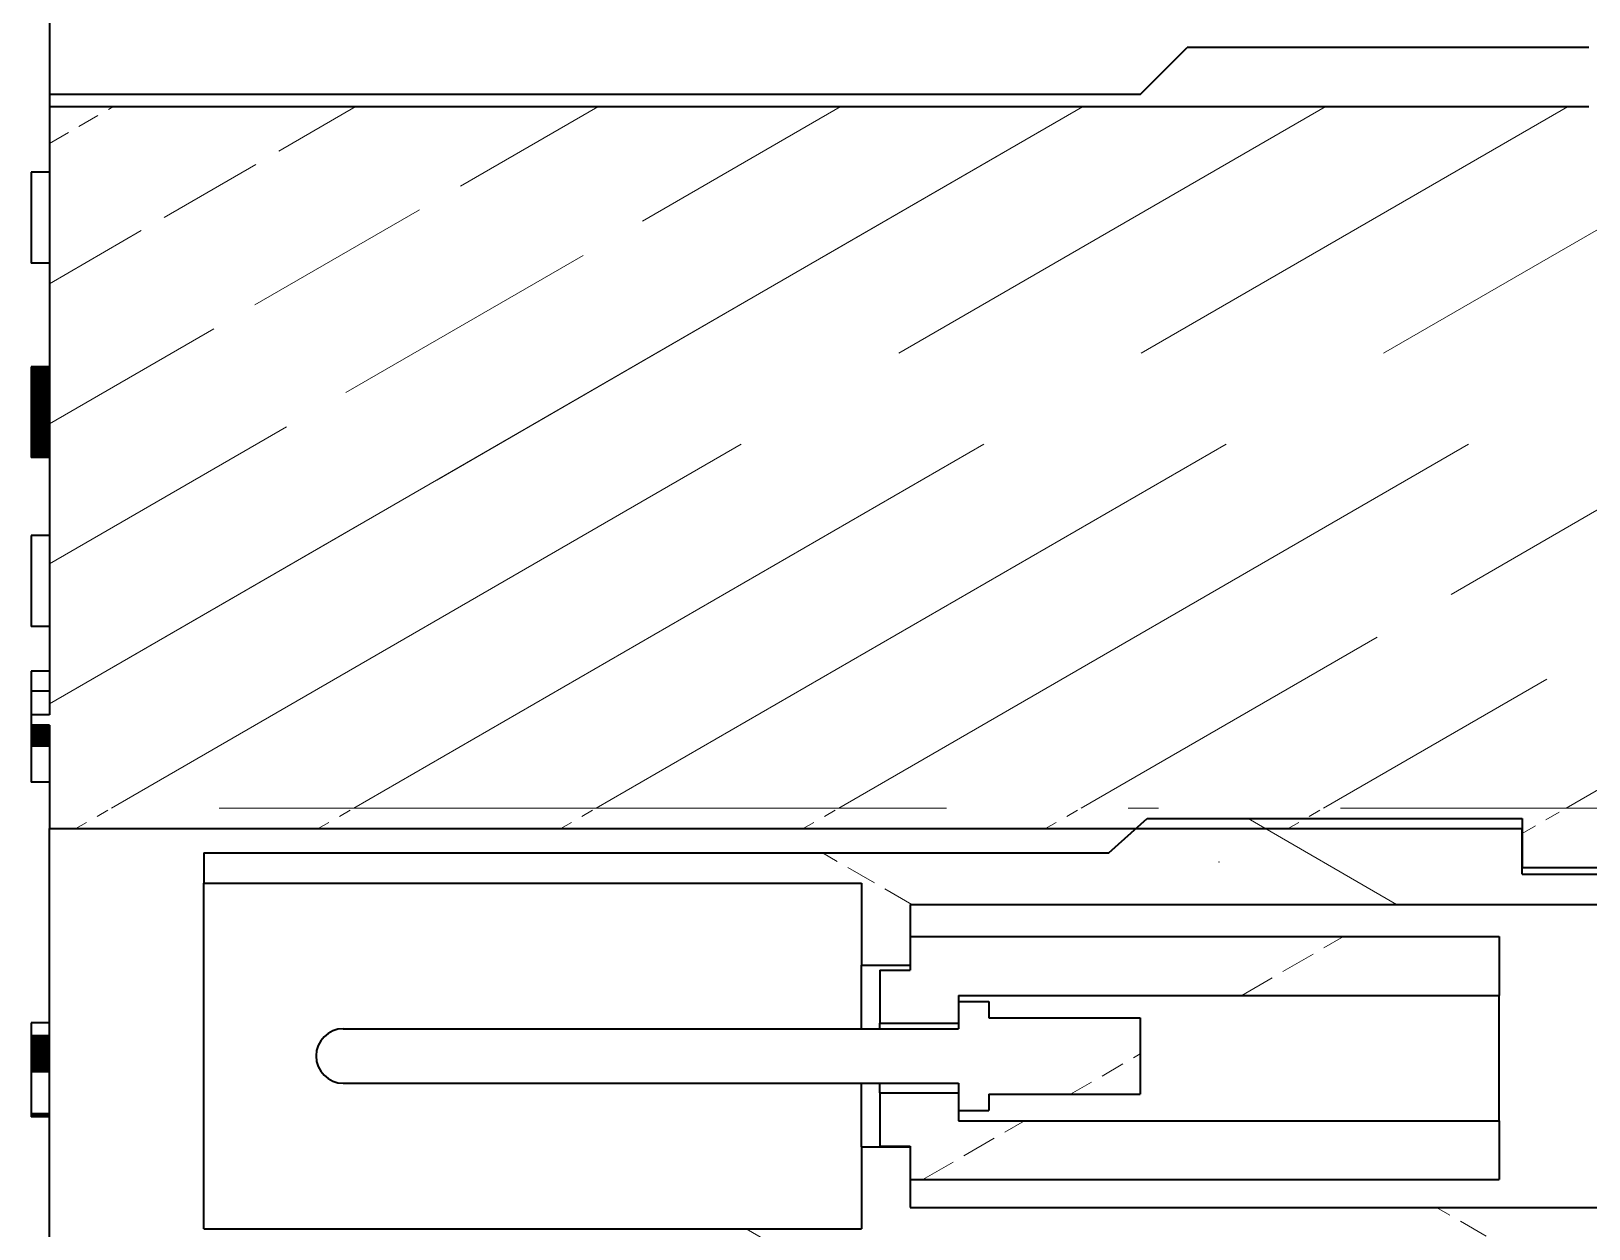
# Model space of a CAD drawing. Extents: x 23 to 417, y 3 to 294.
# Drawn here: x 310.43 to 323.28, y 137.45 to 147.33 of the extents above; entities that cross this region are included whole.
import ezdxf

# ---------------------------------------------------------------- set-up
doc = ezdxf.new("R2010")
doc.units = 0
doc.linetypes.add('DASHDOT', pattern=[18.5, 12, -3, 0.5, -3])
doc.linetypes.add('DASHED', pattern=[15, 12, -3])
doc.layers.get('0').update_dxf_attribs({"lineweight": 13})

# ---------------------------------------------------------------- blocks, each defined once
blk = doc.blocks.new('BLOCK4532')
at = {"color": 7, "lineweight": 35, "ltscale": 0.035553}
blk.add_line((-18.25, 24.029), (-18.25, 22.607), dxfattribs=at)
at = {"color": 7, "lineweight": 35, "ltscale": 0.027411}
blk.add_line((-0.25, 22.607), (0.525, 23.383), dxfattribs=at)
at = {"color": 7, "lineweight": 35, "ltscale": 0.165625}
blk.add_line((7.15, 23.383), (0.525, 23.383), dxfattribs=at)
at = {"color": 7, "lineweight": 35, "ltscale": 0.45}
blk.add_line((-0.25, 22.607), (-18.25, 22.607), dxfattribs=at)
at = {"color": 7, "lineweight": 35, "ltscale": 0.005177}
blk.add_line((-18.25, 22.607), (-18.25, 22.4), dxfattribs=at)
at = {"color": 7, "lineweight": 35, "ltscale": 0.250618}
blk.add_line((-18.25, 22.4), (-18.25, 12.375), dxfattribs=at)
at = {"color": 7, "lineweight": 35}
for p, q in [((7.15, 22.4), (-18.25, 22.4)), ((-18.25, 10.5), (6.05, 10.5))]:
    blk.add_line(p, q, dxfattribs=at)
at = {"color": 7, "lineweight": 35, "ltscale": 0.0075}
for p, q in [((-18.25, 21.323), (-18.55, 21.323)), ((-18.25, 19.823), (-18.55, 19.823)), ((-18.25, 18.117), (-18.55, 18.117)), ((-18.25, 18.117), (-18.55, 18.117)), ((-18.25, 18.115), (-18.55, 18.115)), ((-18.25, 18.113), (-18.55, 18.113)), ((-18.25, 18.11), (-18.55, 18.11)), ((-18.25, 18.106), (-18.55, 18.106)), ((-18.25, 18.101), (-18.55, 18.101)), ((-18.25, 18.095), (-18.55, 18.095)), ((-18.25, 18.088), (-18.55, 18.088)), ((-18.25, 18.08), (-18.55, 18.08)), ((-18.25, 18.072), (-18.55, 18.072)), ((-18.25, 18.062), (-18.55, 18.062)), ((-18.25, 18.051), (-18.55, 18.051)), ((-18.25, 18.04), (-18.55, 18.04)), ((-18.25, 18.027), (-18.55, 18.027)), ((-18.25, 18.014), (-18.55, 18.014)), ((-18.25, 17.999), (-18.55, 17.999)), ((-18.25, 17.984), (-18.55, 17.984)), ((-18.25, 17.967), (-18.55, 17.967)), ((-18.25, 17.95), (-18.55, 17.95)), ((-18.25, 17.931), (-18.55, 17.931)), ((-18.25, 17.912), (-18.55, 17.912)), ((-18.25, 17.893), (-18.55, 17.893)), ((-18.25, 17.874), (-18.55, 17.874)), ((-18.25, 17.854), (-18.55, 17.854)), ((-18.25, 17.835), (-18.55, 17.835)), ((-18.25, 17.815), (-18.55, 17.815)), ((-18.25, 17.795), (-18.55, 17.795)), ((-18.25, 17.774), (-18.55, 17.774)), ((-18.25, 17.754), (-18.55, 17.754)), ((-18.25, 17.733), (-18.55, 17.733)), ((-18.25, 17.714), (-18.55, 17.714)), ((-18.25, 17.695), (-18.55, 17.695)), ((-18.25, 17.677), (-18.55, 17.677)), ((-18.25, 17.658), (-18.55, 17.658)), ((-18.25, 17.64), (-18.55, 17.64)), ((-18.25, 17.622), (-18.55, 17.622)), ((-18.25, 17.604), (-18.55, 17.604)), ((-18.25, 17.587), (-18.55, 17.587)), ((-18.25, 17.569), (-18.55, 17.569)), ((-18.25, 17.552), (-18.55, 17.552)), ((-18.25, 17.536), (-18.55, 17.536)), ((-18.25, 17.52), (-18.55, 17.52)), ((-18.25, 17.504), (-18.55, 17.504)), ((-18.25, 17.49), (-18.55, 17.49)), ((-18.25, 17.476), (-18.55, 17.476)), ((-18.25, 17.462), (-18.55, 17.462)), ((-18.25, 17.449), (-18.55, 17.449)), ((-18.25, 17.437), (-18.55, 17.437)), ((-18.25, 17.426), (-18.55, 17.426)), ((-18.25, 17.415), (-18.55, 17.415)), ((-18.25, 17.407), (-18.55, 17.407)), ((-18.25, 17.397), (-18.55, 17.397)), ((-18.25, 17.386), (-18.55, 17.386)), ((-18.25, 17.374), (-18.55, 17.374)), ((-18.25, 17.361), (-18.55, 17.361)), ((-18.25, 17.347), (-18.55, 17.347)), ((-18.25, 17.332), (-18.55, 17.332)), ((-18.25, 17.315), (-18.55, 17.315)), ((-18.25, 17.298), (-18.55, 17.298)), ((-18.25, 17.279), (-18.55, 17.279)), ((-18.25, 17.259), (-18.55, 17.259)), ((-18.25, 17.239), (-18.55, 17.239)), ((-18.25, 17.218), (-18.55, 17.218)), ((-18.25, 17.197), (-18.55, 17.197)), ((-18.25, 17.174), (-18.55, 17.174)), ((-18.25, 17.151), (-18.55, 17.151)), ((-18.25, 17.127), (-18.55, 17.127)), ((-18.25, 17.103), (-18.55, 17.103)), ((-18.25, 17.078), (-18.55, 17.078)), ((-18.25, 17.052), (-18.55, 17.052)), ((-18.25, 17.031), (-18.55, 17.031)), ((-18.25, 17.01), (-18.55, 17.01)), ((-18.25, 16.99), (-18.55, 16.99)), ((-18.25, 16.97), (-18.55, 16.97)), ((-18.25, 16.95), (-18.55, 16.95)), ((-18.25, 16.931), (-18.55, 16.931)), ((-18.25, 16.912), (-18.55, 16.912)), ((-18.25, 16.893), (-18.55, 16.893)), ((-18.25, 16.874), (-18.55, 16.874)), ((-18.25, 16.856), (-18.55, 16.856)), ((-18.25, 16.838), (-18.55, 16.838)), ((-18.25, 16.821), (-18.55, 16.821)), ((-18.25, 16.805), (-18.55, 16.805)), ((-18.25, 16.79), (-18.55, 16.79)), ((-18.25, 16.776), (-18.55, 16.776)), ((-18.25, 16.762), (-18.55, 16.762)), ((-18.25, 16.749), (-18.55, 16.749)), ((-18.25, 16.738), (-18.55, 16.738)), ((-18.25, 16.727), (-18.55, 16.727)), ((-18.25, 16.716), (-18.55, 16.716)), ((-18.25, 16.707), (-18.55, 16.707)), ((-18.25, 16.698), (-18.55, 16.698)), ((-18.25, 16.689), (-18.55, 16.689)), ((-18.25, 16.681), (-18.55, 16.681)), ((-18.25, 16.673), (-18.55, 16.673)), ((-18.25, 16.666), (-18.55, 16.666)), ((-18.25, 16.659), (-18.55, 16.659)), ((-18.25, 16.653), (-18.55, 16.653)), ((-18.25, 16.647), (-18.55, 16.647)), ((-18.25, 16.642), (-18.55, 16.642)), ((-18.25, 16.637), (-18.55, 16.637)), ((-18.25, 16.633), (-18.55, 16.633)), ((-18.25, 16.629), (-18.55, 16.629)), ((-18.25, 16.626), (-18.55, 16.626)), ((-18.25, 16.623), (-18.55, 16.623)), ((-18.25, 16.621), (-18.55, 16.621)), ((-18.25, 16.619), (-18.55, 16.619)), ((-18.25, 16.618), (-18.55, 16.618)), ((-18.25, 16.617), (-18.55, 16.617)), ((-18.25, 16.617), (-18.55, 16.617)), ((-18.25, 15.331), (-18.55, 15.331)), ((-18.25, 13.831), (-18.55, 13.831)), ((-18.25, 13.096), (-18.55, 13.096)), ((-18.25, 12.766), (-18.55, 12.766)), ((-18.25, 12.377), (-18.55, 12.377)), ((-18.25, 12.377), (-18.55, 12.377)), ((-18.25, 12.375), (-18.55, 12.375)), ((-18.55, 12.207), (-18.25, 12.207)), ((-18.25, 12.203), (-18.55, 12.203)), ((-18.25, 12.198), (-18.55, 12.198)), ((-18.25, 12.191), (-18.55, 12.191)), ((-18.25, 12.184), (-18.55, 12.184)), ((-18.25, 12.176), (-18.55, 12.176)), ((-18.25, 12.167), (-18.55, 12.167)), ((-18.25, 12.158), (-18.55, 12.158)), ((-18.25, 12.148), (-18.55, 12.148)), ((-18.25, 12.137), (-18.55, 12.137)), ((-18.25, 12.126), (-18.55, 12.126)), ((-18.25, 12.114), (-18.55, 12.114)), ((-18.25, 12.102), (-18.55, 12.102)), ((-18.25, 12.089), (-18.55, 12.089)), ((-18.25, 12.075), (-18.55, 12.075)), ((-18.25, 12.061), (-18.55, 12.061)), ((-18.25, 12.046), (-18.55, 12.046)), ((-18.25, 12.03), (-18.55, 12.03)), ((-18.25, 12.012), (-18.55, 12.012)), ((-18.25, 11.994), (-18.55, 11.994)), ((-18.25, 11.975), (-18.55, 11.975)), ((-18.25, 11.954), (-18.55, 11.954)), ((-18.25, 11.932), (-18.55, 11.932)), ((-18.25, 11.909), (-18.55, 11.909)), ((-18.25, 11.886), (-18.55, 11.886)), ((-18.25, 11.86), (-18.55, 11.86)), ((-18.25, 11.266), (-18.55, 11.266)), ((-18.25, 7.296), (-18.55, 7.296)), ((-18.25, 7.084), (-18.55, 7.084)), ((-18.25, 7.075), (-18.55, 7.075)), ((-18.25, 7.052), (-18.55, 7.052)), ((-18.25, 7.028), (-18.55, 7.028)), ((-18.25, 7.003), (-18.55, 7.003)), ((-18.25, 6.976), (-18.55, 6.976)), ((-18.25, 6.949), (-18.55, 6.949)), ((-18.25, 6.921), (-18.55, 6.921)), ((-18.25, 6.907), (-18.55, 6.907)), ((-18.25, 6.907), (-18.55, 6.907)), ((-18.25, 6.906), (-18.55, 6.906)), ((-18.25, 6.904), (-18.55, 6.904)), ((-18.25, 6.902), (-18.55, 6.902)), ((-18.25, 6.899), (-18.55, 6.899)), ((-18.25, 6.895), (-18.55, 6.895)), ((-18.25, 6.89), (-18.55, 6.89)), ((-18.25, 6.885), (-18.55, 6.885)), ((-18.25, 6.879), (-18.55, 6.879)), ((-18.25, 6.872), (-18.55, 6.872)), ((-18.25, 6.865), (-18.55, 6.865)), ((-18.25, 6.857), (-18.55, 6.857)), ((-18.25, 6.849), (-18.55, 6.849)), ((-18.25, 6.84), (-18.55, 6.84)), ((-18.25, 6.831), (-18.55, 6.831)), ((-18.25, 6.822), (-18.55, 6.822)), ((-18.25, 6.812), (-18.55, 6.812)), ((-18.25, 6.802), (-18.55, 6.802)), ((-18.25, 6.791), (-18.55, 6.791)), ((-18.25, 6.779), (-18.55, 6.779)), ((-18.25, 6.768), (-18.55, 6.768)), ((-18.25, 6.756), (-18.55, 6.756)), ((-18.25, 6.743), (-18.55, 6.743)), ((-18.25, 6.73), (-18.55, 6.73)), ((-18.25, 6.717), (-18.55, 6.717)), ((-18.25, 6.703), (-18.55, 6.703)), ((-18.25, 6.689), (-18.55, 6.689)), ((-18.25, 6.674), (-18.55, 6.674)), ((-18.25, 6.659), (-18.55, 6.659)), ((-18.25, 6.643), (-18.55, 6.643)), ((-18.25, 6.632), (-18.55, 6.632)), ((-18.25, 6.62), (-18.55, 6.62)), ((-18.25, 6.606), (-18.55, 6.606)), ((-18.25, 6.59), (-18.55, 6.59)), ((-18.25, 6.573), (-18.55, 6.573)), ((-18.25, 6.554), (-18.55, 6.554)), ((-18.25, 6.534), (-18.55, 6.534)), ((-18.25, 6.512), (-18.55, 6.512)), ((-18.25, 6.489), (-18.55, 6.489)), ((-18.25, 5.796), (-18.55, 5.796)), ((-18.25, 5.796), (-18.55, 5.796)), ((-18.25, 5.789), (-18.55, 5.789)), ((-18.25, 5.783), (-18.55, 5.783)), ((-18.25, 5.777), (-18.55, 5.777)), ((-18.25, 5.771), (-18.55, 5.771)), ((-18.25, 5.767), (-18.55, 5.767)), ((-18.25, 5.762), (-18.55, 5.762)), ((-18.25, 5.758), (-18.55, 5.758)), ((-18.25, 5.755), (-18.55, 5.755)), ((-18.25, 5.752), (-18.55, 5.752)), ((-18.25, 5.75), (-18.55, 5.75)), ((-18.25, 5.748), (-18.55, 5.748)), ((-18.25, 5.747), (-18.55, 5.747)), ((-18.25, 5.746), (-18.55, 5.746)), ((-18.25, 5.746), (-18.55, 5.746))]:
    blk.add_line(p, q, dxfattribs=at)
at = {"color": 7, "lineweight": 35, "ltscale": 0.0375}
for p, q in [((-18.55, 21.323), (-18.55, 19.823)), ((-18.55, 15.331), (-18.55, 13.831))]:
    blk.add_line(p, q, dxfattribs=at)
at = {"color": 7, "lineweight": 35, "ltscale": 3.395e-05}
blk.add_line((-18.55, 18.117), (-18.55, 18.115), dxfattribs=at)
at = {"color": 7, "lineweight": 35, "ltscale": 5.7225e-05}
blk.add_line((-18.55, 18.115), (-18.55, 18.113), dxfattribs=at)
at = {"color": 7, "lineweight": 35, "ltscale": 7.9325e-05}
blk.add_line((-18.55, 18.113), (-18.55, 18.11), dxfattribs=at)
at = {"color": 7, "lineweight": 35, "ltscale": 0.000102625}
blk.add_line((-18.55, 18.11), (-18.55, 18.106), dxfattribs=at)
at = {"color": 7, "lineweight": 35, "ltscale": 0.000125125}
blk.add_line((-18.55, 18.106), (-18.55, 18.101), dxfattribs=at)
at = {"color": 7, "lineweight": 35, "ltscale": 0.000148}
blk.add_line((-18.55, 18.101), (-18.55, 18.095), dxfattribs=at)
at = {"color": 7, "lineweight": 35, "ltscale": 0.0001709}
blk.add_line((-18.55, 18.095), (-18.55, 18.088), dxfattribs=at)
at = {"color": 7, "lineweight": 35, "ltscale": 0.0001934}
blk.add_line((-18.55, 18.088), (-18.55, 18.08), dxfattribs=at)
at = {"color": 7, "lineweight": 35, "ltscale": 0.0002163}
blk.add_line((-18.55, 18.08), (-18.55, 18.072), dxfattribs=at)
at = {"color": 7, "lineweight": 35, "ltscale": 0.00023995}
blk.add_line((-18.55, 18.072), (-18.55, 18.062), dxfattribs=at)
at = {"color": 7, "lineweight": 35, "ltscale": 0.00026435}
blk.add_line((-18.55, 18.062), (-18.55, 18.051), dxfattribs=at)
at = {"color": 7, "lineweight": 35, "ltscale": 0.00028915}
blk.add_line((-18.55, 18.051), (-18.55, 18.04), dxfattribs=at)
at = {"color": 7, "lineweight": 35, "ltscale": 0.000313575}
blk.add_line((-18.55, 18.04), (-18.55, 18.027), dxfattribs=at)
at = {"color": 7, "lineweight": 35, "ltscale": 0.000338375}
blk.add_line((-18.55, 18.027), (-18.55, 18.014), dxfattribs=at)
at = {"color": 7, "lineweight": 35, "ltscale": 0.000362775}
blk.add_line((-18.55, 18.014), (-18.55, 17.999), dxfattribs=at)
at = {"color": 7, "lineweight": 35, "ltscale": 0.000387175}
blk.add_line((-18.55, 17.999), (-18.55, 17.984), dxfattribs=at)
at = {"color": 7, "lineweight": 35, "ltscale": 0.000411625}
blk.add_line((-18.55, 17.984), (-18.55, 17.967), dxfattribs=at)
at = {"color": 7, "lineweight": 35, "ltscale": 0.0004364}
blk.add_line((-18.55, 17.967), (-18.55, 17.95), dxfattribs=at)
at = {"color": 7, "lineweight": 35, "ltscale": 0.0004612}
for p, q in [((-18.55, 17.95), (-18.55, 17.931)), ((-18.55, 17.677), (-18.55, 17.658))]:
    blk.add_line(p, q, dxfattribs=at)
at = {"color": 7, "lineweight": 35, "ltscale": 0.0004753}
blk.add_line((-18.55, 17.931), (-18.55, 17.912), dxfattribs=at)
at = {"color": 7, "lineweight": 35, "ltscale": 0.0004799}
blk.add_line((-18.55, 17.912), (-18.55, 17.893), dxfattribs=at)
at = {"color": 7, "lineweight": 35, "ltscale": 0.000484075}
blk.add_line((-18.55, 17.893), (-18.55, 17.874), dxfattribs=at)
at = {"color": 7, "lineweight": 35, "ltscale": 0.000488275}
blk.add_line((-18.55, 17.874), (-18.55, 17.854), dxfattribs=at)
at = {"color": 7, "lineweight": 35, "ltscale": 0.000492875}
blk.add_line((-18.55, 17.854), (-18.55, 17.835), dxfattribs=at)
at = {"color": 7, "lineweight": 35, "ltscale": 0.00049705}
blk.add_line((-18.55, 17.835), (-18.55, 17.815), dxfattribs=at)
at = {"color": 7, "lineweight": 35, "ltscale": 0.000501625}
blk.add_line((-18.55, 17.815), (-18.55, 17.795), dxfattribs=at)
at = {"color": 7, "lineweight": 35, "ltscale": 0.000505825}
blk.add_line((-18.55, 17.795), (-18.55, 17.774), dxfattribs=at)
at = {"color": 7, "lineweight": 35, "ltscale": 0.000510025}
blk.add_line((-18.55, 17.774), (-18.55, 17.754), dxfattribs=at)
at = {"color": 7, "lineweight": 35, "ltscale": 0.0005146}
blk.add_line((-18.55, 17.754), (-18.55, 17.733), dxfattribs=at)
at = {"color": 7, "lineweight": 35, "ltscale": 0.000478}
blk.add_line((-18.55, 17.733), (-18.55, 17.714), dxfattribs=at)
at = {"color": 7, "lineweight": 35, "ltscale": 0.000472625}
blk.add_line((-18.55, 17.714), (-18.55, 17.695), dxfattribs=at)
at = {"color": 7, "lineweight": 35, "ltscale": 0.000466925}
for p, q in [((-18.55, 17.695), (-18.55, 17.677)), ((-18.55, 6.573), (-18.55, 6.554))]:
    blk.add_line(p, q, dxfattribs=at)
at = {"color": 7, "lineweight": 35, "ltscale": 0.000455475}
blk.add_line((-18.55, 17.658), (-18.55, 17.64), dxfattribs=at)
at = {"color": 7, "lineweight": 35, "ltscale": 0.00044975}
blk.add_line((-18.55, 17.64), (-18.55, 17.622), dxfattribs=at)
at = {"color": 7, "lineweight": 35, "ltscale": 0.000444425}
blk.add_line((-18.55, 17.622), (-18.55, 17.604), dxfattribs=at)
at = {"color": 7, "lineweight": 35, "ltscale": 0.000438675}
blk.add_line((-18.55, 17.604), (-18.55, 17.587), dxfattribs=at)
at = {"color": 7, "lineweight": 35, "ltscale": 0.000432975}
blk.add_line((-18.55, 17.587), (-18.55, 17.569), dxfattribs=at)
at = {"color": 7, "lineweight": 35, "ltscale": 0.000427625}
blk.add_line((-18.55, 17.569), (-18.55, 17.552), dxfattribs=at)
at = {"color": 7, "lineweight": 35, "ltscale": 0.000416575}
blk.add_line((-18.55, 17.552), (-18.55, 17.536), dxfattribs=at)
at = {"color": 7, "lineweight": 35, "ltscale": 0.000399775}
blk.add_line((-18.55, 17.536), (-18.55, 17.52), dxfattribs=at)
at = {"color": 7, "lineweight": 35, "ltscale": 0.00038375}
blk.add_line((-18.55, 17.52), (-18.55, 17.504), dxfattribs=at)
at = {"color": 7, "lineweight": 35, "ltscale": 0.00036735}
for p, q in [((-18.55, 17.504), (-18.55, 17.49)), ((-18.55, 6.689), (-18.55, 6.674))]:
    blk.add_line(p, q, dxfattribs=at)
at = {"color": 7, "lineweight": 35, "ltscale": 0.00035095}
blk.add_line((-18.55, 17.49), (-18.55, 17.476), dxfattribs=at)
at = {"color": 7, "lineweight": 35, "ltscale": 0.00033455}
for p, q in [((-18.55, 17.476), (-18.55, 17.462)), ((-18.55, 6.73), (-18.55, 6.717))]:
    blk.add_line(p, q, dxfattribs=at)
at = {"color": 7, "lineweight": 35, "ltscale": 0.00031815}
for p, q in [((-18.55, 17.462), (-18.55, 17.449)), ((-18.55, 16.762), (-18.55, 16.749))]:
    blk.add_line(p, q, dxfattribs=at)
at = {"color": 7, "lineweight": 35, "ltscale": 0.000302125}
blk.add_line((-18.55, 17.449), (-18.55, 17.437), dxfattribs=at)
at = {"color": 7, "lineweight": 35, "ltscale": 0.00028535}
blk.add_line((-18.55, 17.437), (-18.55, 17.426), dxfattribs=at)
at = {"color": 7, "lineweight": 35, "ltscale": 0.000268925}
blk.add_line((-18.55, 17.426), (-18.55, 17.415), dxfattribs=at)
at = {"color": 7, "lineweight": 35, "ltscale": 0.000213625}
blk.add_line((-18.55, 17.415), (-18.55, 17.407), dxfattribs=at)
at = {"color": 7, "lineweight": 35, "ltscale": 0.00024185}
blk.add_line((-18.55, 17.407), (-18.55, 17.397), dxfattribs=at)
at = {"color": 7, "lineweight": 35, "ltscale": 0.0002697}
blk.add_line((-18.55, 17.397), (-18.55, 17.386), dxfattribs=at)
at = {"color": 7, "lineweight": 35, "ltscale": 0.000298325}
blk.add_line((-18.55, 17.386), (-18.55, 17.374), dxfattribs=at)
at = {"color": 7, "lineweight": 35, "ltscale": 0.00032615}
blk.add_line((-18.55, 17.374), (-18.55, 17.361), dxfattribs=at)
at = {"color": 7, "lineweight": 35, "ltscale": 0.000354}
blk.add_line((-18.55, 17.361), (-18.55, 17.347), dxfattribs=at)
at = {"color": 7, "lineweight": 35, "ltscale": 0.000382625}
blk.add_line((-18.55, 17.347), (-18.55, 17.332), dxfattribs=at)
at = {"color": 7, "lineweight": 35, "ltscale": 0.00041045}
blk.add_line((-18.55, 17.332), (-18.55, 17.315), dxfattribs=at)
at = {"color": 7, "lineweight": 35, "ltscale": 0.0004387}
blk.add_line((-18.55, 17.315), (-18.55, 17.298), dxfattribs=at)
at = {"color": 7, "lineweight": 35, "ltscale": 0.0004669}
blk.add_line((-18.55, 17.298), (-18.55, 17.279), dxfattribs=at)
at = {"color": 7, "lineweight": 35, "ltscale": 0.000489425}
blk.add_line((-18.55, 17.279), (-18.55, 17.259), dxfattribs=at)
at = {"color": 7, "lineweight": 35, "ltscale": 0.000506975}
blk.add_line((-18.55, 17.259), (-18.55, 17.239), dxfattribs=at)
at = {"color": 7, "lineweight": 35, "ltscale": 0.000524525}
blk.add_line((-18.55, 17.239), (-18.55, 17.218), dxfattribs=at)
at = {"color": 7, "lineweight": 35, "ltscale": 0.0005417}
blk.add_line((-18.55, 17.218), (-18.55, 17.197), dxfattribs=at)
at = {"color": 7, "lineweight": 35, "ltscale": 0.000559225}
blk.add_line((-18.55, 17.197), (-18.55, 17.174), dxfattribs=at)
at = {"color": 7, "lineweight": 35, "ltscale": 0.0005764}
blk.add_line((-18.55, 17.174), (-18.55, 17.151), dxfattribs=at)
at = {"color": 7, "lineweight": 35, "ltscale": 0.000594325}
blk.add_line((-18.55, 17.151), (-18.55, 17.127), dxfattribs=at)
at = {"color": 7, "lineweight": 35, "ltscale": 0.000611125}
blk.add_line((-18.55, 17.127), (-18.55, 17.103), dxfattribs=at)
at = {"color": 7, "lineweight": 35, "ltscale": 0.00062865}
blk.add_line((-18.55, 17.103), (-18.55, 17.078), dxfattribs=at)
at = {"color": 7, "lineweight": 35, "ltscale": 0.000646225}
blk.add_line((-18.55, 17.078), (-18.55, 17.052), dxfattribs=at)
at = {"color": 7, "lineweight": 35, "ltscale": 0.000523375}
blk.add_line((-18.55, 17.052), (-18.55, 17.031), dxfattribs=at)
at = {"color": 7, "lineweight": 35, "ltscale": 0.00051575}
blk.add_line((-18.55, 17.031), (-18.55, 17.01), dxfattribs=at)
at = {"color": 7, "lineweight": 35, "ltscale": 0.0005085}
blk.add_line((-18.55, 17.01), (-18.55, 16.99), dxfattribs=at)
at = {"color": 7, "lineweight": 35, "ltscale": 0.00050085}
blk.add_line((-18.55, 16.99), (-18.55, 16.97), dxfattribs=at)
at = {"color": 7, "lineweight": 35, "ltscale": 0.000493625}
blk.add_line((-18.55, 16.97), (-18.55, 16.95), dxfattribs=at)
at = {"color": 7, "lineweight": 35, "ltscale": 0.000486}
blk.add_line((-18.55, 16.95), (-18.55, 16.931), dxfattribs=at)
at = {"color": 7, "lineweight": 35, "ltscale": 0.00047875}
blk.add_line((-18.55, 16.931), (-18.55, 16.912), dxfattribs=at)
at = {"color": 7, "lineweight": 35, "ltscale": 0.0004715}
blk.add_line((-18.55, 16.912), (-18.55, 16.893), dxfattribs=at)
at = {"color": 7, "lineweight": 35, "ltscale": 0.00046385}
blk.add_line((-18.55, 16.893), (-18.55, 16.874), dxfattribs=at)
at = {"color": 7, "lineweight": 35, "ltscale": 0.00045625}
blk.add_line((-18.55, 16.874), (-18.55, 16.856), dxfattribs=at)
at = {"color": 7, "lineweight": 35, "ltscale": 0.0004425}
blk.add_line((-18.55, 16.856), (-18.55, 16.838), dxfattribs=at)
at = {"color": 7, "lineweight": 35, "ltscale": 0.0004219}
blk.add_line((-18.55, 16.838), (-18.55, 16.821), dxfattribs=at)
at = {"color": 7, "lineweight": 35, "ltscale": 0.000400925}
blk.add_line((-18.55, 16.821), (-18.55, 16.805), dxfattribs=at)
at = {"color": 7, "lineweight": 35, "ltscale": 0.00037995}
blk.add_line((-18.55, 16.805), (-18.55, 16.79), dxfattribs=at)
at = {"color": 7, "lineweight": 35, "ltscale": 0.000359725}
blk.add_line((-18.55, 16.79), (-18.55, 16.776), dxfattribs=at)
at = {"color": 7, "lineweight": 35, "ltscale": 0.00033875}
blk.add_line((-18.55, 16.776), (-18.55, 16.762), dxfattribs=at)
at = {"color": 7, "lineweight": 35, "ltscale": 0.00029715}
blk.add_line((-18.55, 16.749), (-18.55, 16.738), dxfattribs=at)
at = {"color": 7, "lineweight": 35, "ltscale": 0.00027695}
blk.add_line((-18.55, 16.738), (-18.55, 16.727), dxfattribs=at)
at = {"color": 7, "lineweight": 35, "ltscale": 0.000255975}
blk.add_line((-18.55, 16.727), (-18.55, 16.716), dxfattribs=at)
at = {"color": 7, "lineweight": 35, "ltscale": 0.00023955}
blk.add_line((-18.55, 16.716), (-18.55, 16.707), dxfattribs=at)
at = {"color": 7, "lineweight": 35, "ltscale": 0.000227375}
blk.add_line((-18.55, 16.707), (-18.55, 16.698), dxfattribs=at)
at = {"color": 7, "lineweight": 35, "ltscale": 0.000215525}
blk.add_line((-18.55, 16.698), (-18.55, 16.689), dxfattribs=at)
at = {"color": 7, "lineweight": 35, "ltscale": 0.000203325}
blk.add_line((-18.55, 16.689), (-18.55, 16.681), dxfattribs=at)
at = {"color": 7, "lineweight": 35, "ltscale": 0.0001915}
blk.add_line((-18.55, 16.681), (-18.55, 16.673), dxfattribs=at)
at = {"color": 7, "lineweight": 35, "ltscale": 0.00017965}
blk.add_line((-18.55, 16.673), (-18.55, 16.666), dxfattribs=at)
at = {"color": 7, "lineweight": 35, "ltscale": 0.000167475}
blk.add_line((-18.55, 16.666), (-18.55, 16.659), dxfattribs=at)
at = {"color": 7, "lineweight": 35, "ltscale": 0.00015525}
blk.add_line((-18.55, 16.659), (-18.55, 16.653), dxfattribs=at)
at = {"color": 7, "lineweight": 35, "ltscale": 0.00014345}
blk.add_line((-18.55, 16.653), (-18.55, 16.647), dxfattribs=at)
at = {"color": 7, "lineweight": 35, "ltscale": 0.000131225}
blk.add_line((-18.55, 16.647), (-18.55, 16.642), dxfattribs=at)
at = {"color": 7, "lineweight": 35, "ltscale": 0.000119}
blk.add_line((-18.55, 16.642), (-18.55, 16.637), dxfattribs=at)
at = {"color": 7, "lineweight": 35, "ltscale": 0.000106825}
blk.add_line((-18.55, 16.637), (-18.55, 16.633), dxfattribs=at)
at = {"color": 7, "lineweight": 35, "ltscale": 9.385e-05}
blk.add_line((-18.55, 16.633), (-18.55, 16.629), dxfattribs=at)
at = {"color": 7, "lineweight": 35, "ltscale": 8.1625e-05}
blk.add_line((-18.55, 16.629), (-18.55, 16.626), dxfattribs=at)
at = {"color": 7, "lineweight": 35, "ltscale": 6.8675e-05}
blk.add_line((-18.55, 16.626), (-18.55, 16.623), dxfattribs=at)
at = {"color": 7, "lineweight": 35, "ltscale": 5.645e-05}
blk.add_line((-18.55, 16.623), (-18.55, 16.621), dxfattribs=at)
at = {"color": 7, "lineweight": 35, "ltscale": 4.3875e-05}
for p, q in [((-18.55, 16.621), (-18.55, 16.619)), ((-18.55, 6.906), (-18.55, 6.904))]:
    blk.add_line(p, q, dxfattribs=at)
at = {"color": 7, "lineweight": 35, "ltscale": 3.1275e-05}
blk.add_line((-18.55, 16.619), (-18.55, 16.618), dxfattribs=at)
at = {"color": 7, "lineweight": 35, "ltscale": 0.008244}
blk.add_line((-18.55, 13.096), (-18.55, 12.766), dxfattribs=at)
at = {"color": 7, "lineweight": 35, "ltscale": 0.00972}
blk.add_line((-18.55, 12.766), (-18.55, 12.377), dxfattribs=at)
at = {"color": 7, "lineweight": 35, "ltscale": 3.585e-05}
blk.add_line((-18.55, 12.377), (-18.55, 12.375), dxfattribs=at)
at = {"color": 7, "lineweight": 35, "ltscale": 0.004207}
blk.add_line((-18.55, 12.375), (-18.55, 12.207), dxfattribs=at)
at = {"color": 7, "lineweight": 35, "ltscale": 0.000116725}
blk.add_line((-18.55, 12.208), (-18.55, 12.203), dxfattribs=at)
at = {"color": 7, "lineweight": 35, "ltscale": 0.0001381}
blk.add_line((-18.55, 12.203), (-18.55, 12.198), dxfattribs=at)
at = {"color": 7, "lineweight": 35, "ltscale": 0.000159075}
blk.add_line((-18.55, 12.198), (-18.55, 12.191), dxfattribs=at)
at = {"color": 7, "lineweight": 35, "ltscale": 0.000180425}
blk.add_line((-18.55, 12.191), (-18.55, 12.184), dxfattribs=at)
at = {"color": 7, "lineweight": 35, "ltscale": 0.0002018}
blk.add_line((-18.55, 12.184), (-18.55, 12.176), dxfattribs=at)
at = {"color": 7, "lineweight": 35, "ltscale": 0.000219725}
blk.add_line((-18.55, 12.176), (-18.55, 12.167), dxfattribs=at)
at = {"color": 7, "lineweight": 35, "ltscale": 0.000234975}
blk.add_line((-18.55, 12.167), (-18.55, 12.158), dxfattribs=at)
at = {"color": 7, "lineweight": 35, "ltscale": 0.000249875}
blk.add_line((-18.55, 12.158), (-18.55, 12.148), dxfattribs=at)
at = {"color": 7, "lineweight": 35, "ltscale": 0.0002655}
blk.add_line((-18.55, 12.148), (-18.55, 12.137), dxfattribs=at)
at = {"color": 7, "lineweight": 35, "ltscale": 0.00028}
blk.add_line((-18.55, 12.137), (-18.55, 12.126), dxfattribs=at)
at = {"color": 7, "lineweight": 35, "ltscale": 0.00029525}
blk.add_line((-18.55, 12.126), (-18.55, 12.114), dxfattribs=at)
at = {"color": 7, "lineweight": 35, "ltscale": 0.000310525}
blk.add_line((-18.55, 12.114), (-18.55, 12.102), dxfattribs=at)
at = {"color": 7, "lineweight": 35, "ltscale": 0.0003254}
blk.add_line((-18.55, 12.102), (-18.55, 12.089), dxfattribs=at)
at = {"color": 7, "lineweight": 35, "ltscale": 0.00034065}
blk.add_line((-18.55, 12.089), (-18.55, 12.075), dxfattribs=at)
at = {"color": 7, "lineweight": 35, "ltscale": 0.034194}
blk.add_line((-18.25, 12.207), (-18.25, 10.839), dxfattribs=at)
at = {"color": 7, "lineweight": 35, "ltscale": 0.0003559}
blk.add_line((-18.55, 12.075), (-18.55, 12.061), dxfattribs=at)
at = {"color": 7, "lineweight": 35, "ltscale": 0.0003769}
blk.add_line((-18.55, 12.061), (-18.55, 12.046), dxfattribs=at)
at = {"color": 7, "lineweight": 35, "ltscale": 0.000404725}
blk.add_line((-18.55, 12.046), (-18.55, 12.03), dxfattribs=at)
at = {"color": 7, "lineweight": 35, "ltscale": 0.000432225}
blk.add_line((-18.55, 12.03), (-18.55, 12.012), dxfattribs=at)
at = {"color": 7, "lineweight": 35, "ltscale": 0.00046005}
blk.add_line((-18.55, 12.012), (-18.55, 11.994), dxfattribs=at)
at = {"color": 7, "lineweight": 35, "ltscale": 0.0004875}
blk.add_line((-18.55, 11.994), (-18.55, 11.975), dxfattribs=at)
at = {"color": 7, "lineweight": 35, "ltscale": 0.000515}
blk.add_line((-18.55, 11.975), (-18.55, 11.954), dxfattribs=at)
at = {"color": 7, "lineweight": 35, "ltscale": 0.000542825}
blk.add_line((-18.55, 11.954), (-18.55, 11.932), dxfattribs=at)
at = {"color": 7, "lineweight": 35, "ltscale": 0.000570675}
blk.add_line((-18.55, 11.932), (-18.55, 11.909), dxfattribs=at)
at = {"color": 7, "lineweight": 35, "ltscale": 0.000597775}
blk.add_line((-18.55, 11.909), (-18.55, 11.886), dxfattribs=at)
at = {"color": 7, "lineweight": 35, "ltscale": 0.000625975}
blk.add_line((-18.55, 11.886), (-18.55, 11.86), dxfattribs=at)
at = {"color": 7, "lineweight": 35, "ltscale": 0.014862}
blk.add_line((-18.55, 11.86), (-18.55, 11.266), dxfattribs=at)
at = {"color": 7, "lineweight": 35, "ltscale": 0.008482}
blk.add_line((-18.25, 10.839), (-18.25, 10.5), dxfattribs=at)
at = {"color": 7, "linetype": 'DASHDOT', "lineweight": 13}
blk.add_line((15.05, 10.839), (-18.25, 10.839), dxfattribs=at)
at = {"color": 7, "lineweight": 35, "ltscale": 0.021196}
blk.add_line((-0.77, 10.1), (-0.138, 10.665), dxfattribs=at)
at = {"color": 7, "lineweight": 35, "ltscale": 0.154696}
blk.add_line((-0.138, 10.665), (6.05, 10.665), dxfattribs=at)
at = {"color": 7, "lineweight": 35, "ltscale": 0.020177}
blk.add_line((6.05, 10.665), (6.05, 9.858), dxfattribs=at)
at = {"color": 7, "lineweight": 35, "ltscale": 0.09375}
for p, q in [((-18.25, 6.75), (-18.25, 10.5)), ((-18.25, 3), (-18.25, 6.75))]:
    blk.add_line(p, q, dxfattribs=at)
at = {"color": 7, "lineweight": 35, "ltscale": 0.01875}
blk.add_line((6.05, 9.75), (6.05, 10.5), dxfattribs=at)
at = {"color": 7, "lineweight": 35, "ltscale": 0.0125}
for p, q in [((-15.7, 10.1), (-15.7, 9.6)), ((-3.25, 7.65), (-2.75, 7.65)), ((-3.25, 5.85), (-2.75, 5.85))]:
    blk.add_line(p, q, dxfattribs=at)
at = {"color": 7, "lineweight": 35, "ltscale": 0.37325}
blk.add_line((-15.7, 10.1), (-0.77, 10.1), dxfattribs=at)
at = {"color": 7, "lineweight": 35, "ltscale": 0.142}
blk.add_line((6.05, 9.858), (11.73, 9.858), dxfattribs=at)
at = {"color": 7, "lineweight": 35, "ltscale": 0.133778}
blk.add_line((-15.7, 4.249), (-15.7, 9.6), dxfattribs=at)
at = {"color": 7, "lineweight": 35, "ltscale": 0.27125}
for p, q in [((-15.7, 9.6), (-4.85, 9.6)), ((-15.7, 3.9), (-4.85, 3.9))]:
    blk.add_line(p, q, dxfattribs=at)
at = {"color": 7, "lineweight": 35, "ltscale": 0.03375}
for p, q in [((-4.85, 9.6), (-4.85, 8.25)), ((-4.85, 5.25), (-4.85, 3.9))]:
    blk.add_line(p, q, dxfattribs=at)
at = {"color": 7, "lineweight": 35, "ltscale": 0.145}
blk.add_line((6.05, 9.75), (11.85, 9.75), dxfattribs=at)
at = {"color": 7, "lineweight": 35, "ltscale": 0.025}
for p, q in [((-4.05, 9.25), (-4.05, 8.25)), ((-4.05, 5.25), (-4.05, 4.25))]:
    blk.add_line(p, q, dxfattribs=at)
at = {"color": 7, "lineweight": 35, "ltscale": 0.447}
for p, q in [((-4.05, 9.25), (13.83, 9.25)), ((-4.05, 4.25), (13.83, 4.25))]:
    blk.add_line(p, q, dxfattribs=at)
at = {"color": 7, "lineweight": 35, "ltscale": 0.013842}
for p, q in [((-4.05, 8.719), (-4.05, 8.165)), ((-4.05, 5.265), (-4.05, 4.711))]:
    blk.add_line(p, q, dxfattribs=at)
at = {"color": 7, "lineweight": 35, "ltscale": 0.243}
for p, q in [((-4.05, 8.719), (5.67, 8.719)), ((-4.05, 4.711), (5.67, 4.711))]:
    blk.add_line(p, q, dxfattribs=at)
at = {"color": 7, "lineweight": 35, "ltscale": 0.024217}
for p, q in [((5.67, 8.719), (5.67, 7.75)), ((5.67, 5.68), (5.67, 4.711))]:
    blk.add_line(p, q, dxfattribs=at)
at = {"color": 7, "lineweight": 35, "ltscale": 0.02625}
blk.add_line((-4.85, 7.2), (-4.85, 8.25), dxfattribs=at)
at = {"color": 7, "lineweight": 35, "ltscale": 0.02}
for p, q in [((-4.85, 8.25), (-4.05, 8.25)), ((-4.85, 5.25), (-4.05, 5.25))]:
    blk.add_line(p, q, dxfattribs=at)
at = {"color": 7, "lineweight": 35, "ltscale": 0.021875}
for p, q in [((-4.55, 8.165), (-4.55, 7.29)), ((-4.55, 6.14), (-4.55, 5.265))]:
    blk.add_line(p, q, dxfattribs=at)
at = {"color": 7, "lineweight": 35, "ltscale": 0.012492}
for p, q in [((-4.55, 8.165), (-4.05, 8.165)), ((-4.55, 5.265), (-4.05, 5.265))]:
    blk.add_line(p, q, dxfattribs=at)
at = {"color": 7, "lineweight": 35, "ltscale": 0.0115}
for p, q in [((-3.25, 7.75), (-3.25, 7.29)), ((-3.25, 6.14), (-3.25, 5.68))]:
    blk.add_line(p, q, dxfattribs=at)
at = {"color": 7, "lineweight": 35, "ltscale": 0.222992}
for p, q in [((-3.25, 7.75), (5.67, 7.75)), ((-3.25, 5.68), (5.67, 5.68))]:
    blk.add_line(p, q, dxfattribs=at)
at = {"color": 7, "lineweight": 35, "ltscale": 0.048582}
blk.add_line((5.67, 5.807), (5.67, 7.75), dxfattribs=at)
at = {"color": 7, "lineweight": 35, "ltscale": 0.01125}
for p, q in [((-3.25, 7.65), (-3.25, 7.2)), ((-3.25, 6.3), (-3.25, 5.85))]:
    blk.add_line(p, q, dxfattribs=at)
at = {"color": 7, "lineweight": 35, "ltscale": 0.00675}
for p, q in [((-2.75, 7.65), (-2.75, 7.38)), ((-2.75, 6.12), (-2.75, 5.85))]:
    blk.add_line(p, q, dxfattribs=at)
at = {"color": 7, "lineweight": 35, "ltscale": 0.005295}
blk.add_line((-18.55, 7.296), (-18.55, 7.084), dxfattribs=at)
at = {"color": 7, "lineweight": 35, "ltscale": 0.25375}
for p, q in [((-13.4, 7.2), (-3.25, 7.2)), ((-13.4, 6.3), (-3.25, 6.3))]:
    blk.add_line(p, q, dxfattribs=at)
at = {"color": 7, "lineweight": 35, "ltscale": 0.002253}
blk.add_line((-4.55, 7.2), (-4.55, 7.29), dxfattribs=at)
at = {"color": 7, "lineweight": 35, "ltscale": 0.0325}
for p, q in [((-4.55, 7.29), (-3.25, 7.29)), ((-4.55, 6.14), (-3.25, 6.14))]:
    blk.add_line(p, q, dxfattribs=at)
at = {"color": 7, "lineweight": 35, "ltscale": 0.0625}
for p, q in [((-2.75, 7.38), (-0.25, 7.38)), ((-2.75, 6.12), (-0.25, 6.12))]:
    blk.add_line(p, q, dxfattribs=at)
at = {"color": 7, "lineweight": 35, "ltscale": 0.0315}
blk.add_line((-0.25, 7.38), (-0.25, 6.12), dxfattribs=at)
at = {"color": 7, "lineweight": 35, "ltscale": 0.000246707}
blk.add_line((-18.55, 7.084), (-18.55, 7.075), dxfattribs=at)
at = {"color": 7, "lineweight": 35, "ltscale": 0.00057105}
blk.add_line((-18.55, 7.075), (-18.55, 7.052), dxfattribs=at)
at = {"color": 7, "lineweight": 35, "ltscale": 0.000598925}
blk.add_line((-18.55, 7.052), (-18.55, 7.028), dxfattribs=at)
at = {"color": 7, "lineweight": 35, "ltscale": 0.00062675}
blk.add_line((-18.55, 7.028), (-18.55, 7.003), dxfattribs=at)
at = {"color": 7, "lineweight": 35, "ltscale": 0.0006546}
blk.add_line((-18.55, 7.003), (-18.55, 6.976), dxfattribs=at)
at = {"color": 7, "lineweight": 35, "ltscale": 0.000682825}
blk.add_line((-18.55, 6.976), (-18.55, 6.949), dxfattribs=at)
at = {"color": 7, "lineweight": 35, "ltscale": 0.0007103}
blk.add_line((-18.55, 6.949), (-18.55, 6.921), dxfattribs=at)
at = {"color": 7, "lineweight": 35, "ltscale": 0.00033377}
blk.add_line((-18.55, 6.921), (-18.55, 6.907), dxfattribs=at)
at = {"color": 7, "lineweight": 35, "ltscale": 2.67e-05}
blk.add_line((-18.55, 6.907), (-18.55, 6.906), dxfattribs=at)
at = {"color": 7, "lineweight": 35, "ltscale": 6.1775e-05}
blk.add_line((-18.55, 6.904), (-18.55, 6.902), dxfattribs=at)
at = {"color": 7, "lineweight": 35, "ltscale": 7.975e-05}
blk.add_line((-18.55, 6.902), (-18.55, 6.899), dxfattribs=at)
at = {"color": 7, "lineweight": 35, "ltscale": 9.6875e-05}
blk.add_line((-18.55, 6.899), (-18.55, 6.895), dxfattribs=at)
at = {"color": 7, "lineweight": 35, "ltscale": 0.000114825}
blk.add_line((-18.55, 6.895), (-18.55, 6.89), dxfattribs=at)
at = {"color": 7, "lineweight": 35, "ltscale": 0.000132375}
blk.add_line((-18.55, 6.89), (-18.55, 6.885), dxfattribs=at)
at = {"color": 7, "lineweight": 35, "ltscale": 0.000149925}
blk.add_line((-18.55, 6.885), (-18.55, 6.879), dxfattribs=at)
at = {"color": 7, "lineweight": 35, "ltscale": 0.00016785}
blk.add_line((-18.55, 6.879), (-18.55, 6.872), dxfattribs=at)
at = {"color": 7, "lineweight": 35, "ltscale": 0.00018195}
blk.add_line((-18.55, 6.872), (-18.55, 6.865), dxfattribs=at)
at = {"color": 7, "lineweight": 35, "ltscale": 0.000193025}
blk.add_line((-18.55, 6.865), (-18.55, 6.857), dxfattribs=at)
at = {"color": 7, "lineweight": 35, "ltscale": 0.000204075}
blk.add_line((-18.55, 6.857), (-18.55, 6.849), dxfattribs=at)
at = {"color": 7, "lineweight": 35, "ltscale": 0.000214775}
blk.add_line((-18.55, 6.849), (-18.55, 6.84), dxfattribs=at)
at = {"color": 7, "lineweight": 35, "ltscale": 0.000226225}
blk.add_line((-18.55, 6.84), (-18.55, 6.831), dxfattribs=at)
at = {"color": 7, "lineweight": 35, "ltscale": 0.000236875}
blk.add_line((-18.55, 6.831), (-18.55, 6.822), dxfattribs=at)
at = {"color": 7, "lineweight": 35, "ltscale": 0.00024795}
blk.add_line((-18.55, 6.822), (-18.55, 6.812), dxfattribs=at)
at = {"color": 7, "lineweight": 35, "ltscale": 0.000259025}
blk.add_line((-18.55, 6.812), (-18.55, 6.802), dxfattribs=at)
at = {"color": 7, "lineweight": 35, "ltscale": 0.000270075}
blk.add_line((-18.55, 6.802), (-18.55, 6.791), dxfattribs=at)
at = {"color": 7, "lineweight": 35, "ltscale": 0.000280775}
blk.add_line((-18.55, 6.791), (-18.55, 6.779), dxfattribs=at)
at = {"color": 7, "lineweight": 35, "ltscale": 0.000291825}
blk.add_line((-18.55, 6.779), (-18.55, 6.768), dxfattribs=at)
at = {"color": 7, "lineweight": 35, "ltscale": 0.000302875}
blk.add_line((-18.55, 6.768), (-18.55, 6.756), dxfattribs=at)
at = {"color": 7, "lineweight": 35, "ltscale": 0.0003132}
blk.add_line((-18.55, 6.756), (-18.55, 6.743), dxfattribs=at)
at = {"color": 7, "lineweight": 35, "ltscale": 0.00032425}
blk.add_line((-18.55, 6.743), (-18.55, 6.73), dxfattribs=at)
at = {"color": 7, "lineweight": 35, "ltscale": 0.0003456}
blk.add_line((-18.55, 6.717), (-18.55, 6.703), dxfattribs=at)
at = {"color": 7, "lineweight": 35, "ltscale": 0.0003563}
blk.add_line((-18.55, 6.703), (-18.55, 6.689), dxfattribs=at)
at = {"color": 7, "lineweight": 35, "ltscale": 0.00037765}
blk.add_line((-18.55, 6.674), (-18.55, 6.659), dxfattribs=at)
at = {"color": 7, "lineweight": 35, "ltscale": 0.000388725}
blk.add_line((-18.55, 6.659), (-18.55, 6.643), dxfattribs=at)
at = {"color": 7, "lineweight": 35, "ltscale": 0.00027505}
blk.add_line((-18.55, 6.643), (-18.55, 6.632), dxfattribs=at)
at = {"color": 7, "lineweight": 35, "ltscale": 0.000313175}
blk.add_line((-18.55, 6.632), (-18.55, 6.62), dxfattribs=at)
at = {"color": 7, "lineweight": 35, "ltscale": 0.000351725}
blk.add_line((-18.55, 6.62), (-18.55, 6.606), dxfattribs=at)
at = {"color": 7, "lineweight": 35, "ltscale": 0.000390225}
blk.add_line((-18.55, 6.606), (-18.55, 6.59), dxfattribs=at)
at = {"color": 7, "lineweight": 35, "ltscale": 0.0004284}
blk.add_line((-18.55, 6.59), (-18.55, 6.573), dxfattribs=at)
at = {"color": 7, "lineweight": 35, "ltscale": 0.00050505}
blk.add_line((-18.55, 6.554), (-18.55, 6.534), dxfattribs=at)
at = {"color": 7, "lineweight": 35, "ltscale": 0.0005436}
blk.add_line((-18.55, 6.534), (-18.55, 6.512), dxfattribs=at)
at = {"color": 7, "lineweight": 35, "ltscale": 0.00058175}
blk.add_line((-18.55, 6.512), (-18.55, 6.489), dxfattribs=at)
at = {"color": 7, "lineweight": 35, "ltscale": 0.000620275}
blk.add_line((-18.55, 6.489), (-18.55, 6.464), dxfattribs=at)
at = {"color": 7, "lineweight": 35, "ltscale": 0.016704}
blk.add_line((-18.55, 6.464), (-18.55, 5.796), dxfattribs=at)
at = {"color": 7, "lineweight": 35, "ltscale": 0.021659}
blk.add_line((-4.85, 5.434), (-4.85, 6.3), dxfattribs=at)
at = {"color": 7, "lineweight": 35, "ltscale": 0.002241}
blk.add_line((-4.55, 6.21), (-4.55, 6.3), dxfattribs=at)
at = {"color": 7, "lineweight": 35, "ltscale": 0.00176}
blk.add_line((-4.55, 6.14), (-4.55, 6.21), dxfattribs=at)
at = {"color": 7, "lineweight": 35, "ltscale": 0.000170125}
blk.add_line((-18.55, 5.796), (-18.55, 5.789), dxfattribs=at)
at = {"color": 7, "lineweight": 35, "ltscale": 0.00015795}
blk.add_line((-18.55, 5.789), (-18.55, 5.783), dxfattribs=at)
at = {"color": 7, "lineweight": 35, "ltscale": 0.0001461}
blk.add_line((-18.55, 5.783), (-18.55, 5.777), dxfattribs=at)
at = {"color": 7, "lineweight": 35, "ltscale": 0.0001339}
blk.add_line((-18.55, 5.777), (-18.55, 5.771), dxfattribs=at)
at = {"color": 7, "lineweight": 35, "ltscale": 0.0001213}
blk.add_line((-18.55, 5.771), (-18.55, 5.767), dxfattribs=at)
at = {"color": 7, "lineweight": 35, "ltscale": 0.000108725}
blk.add_line((-18.55, 5.767), (-18.55, 5.762), dxfattribs=at)
at = {"color": 7, "lineweight": 35, "ltscale": 9.6125e-05}
blk.add_line((-18.55, 5.762), (-18.55, 5.758), dxfattribs=at)
at = {"color": 7, "lineweight": 35, "ltscale": 8.2775e-05}
blk.add_line((-18.55, 5.758), (-18.55, 5.755), dxfattribs=at)
at = {"color": 7, "lineweight": 35, "ltscale": 7.0575e-05}
blk.add_line((-18.55, 5.755), (-18.55, 5.752), dxfattribs=at)
at = {"color": 7, "lineweight": 35, "ltscale": 5.76e-05}
blk.add_line((-18.55, 5.752), (-18.55, 5.75), dxfattribs=at)
at = {"color": 7, "lineweight": 35, "ltscale": 4.4625e-05}
blk.add_line((-18.55, 5.75), (-18.55, 5.748), dxfattribs=at)
at = {"color": 7, "lineweight": 35, "ltscale": 3.205e-05}
blk.add_line((-18.55, 5.748), (-18.55, 5.747), dxfattribs=at)
at = {"color": 7, "lineweight": 35, "ltscale": 0.003168}
blk.add_line((5.67, 5.68), (5.67, 5.807), dxfattribs=at)
at = {"color": 7, "lineweight": 35, "ltscale": 0.004591}
blk.add_line((-4.85, 5.25), (-4.85, 5.434), dxfattribs=at)
at = {"color": 7, "lineweight": 35, "ltscale": 0.008722}
blk.add_line((-15.7, 3.9), (-15.7, 4.249), dxfattribs=at)
at = {"color": 7, "lineweight": 35}
for start, end in [(90.0012, 179.9984), (180.0016, 269.9988)]:
    blk.add_arc((-13.4, 6.75), 0.45, start, end, dxfattribs=at)
blk = doc.blocks.new('BLOCK4539')
at = {"color": 7, "linetype": 'DASHED', "lineweight": 13, "ltscale": 0.033193}
blk.add_line((-1.4, 6.12), (-0.25, 6.784), dxfattribs=at)
blk = doc.blocks.new('BLOCK4544')
at = {"color": 7, "linetype": 'DASHED', "lineweight": 13, "ltscale": 0.040738}
blk.add_line((6.05, 3.435), (4.639, 4.25), dxfattribs=at)
at = {"color": 7, "lineweight": 13, "ltscale": 0.07075}
blk.add_line((15.09, 2.835), (12.639, 4.25), dxfattribs=at)
at = {"color": 7, "lineweight": 13, "ltscale": 0.025}
blk.add_line((-5.889, 3.4), (-6.755, 3.9), dxfattribs=at)
blk = doc.blocks.new('BLOCK4545')
at = {"color": 7, "lineweight": 13, "ltscale": 0.07075}
blk.add_line((3.979, 9.25), (1.528, 10.665), dxfattribs=at)
at = {"color": 7, "linetype": 'DASHED', "lineweight": 13, "ltscale": 0.0425}
blk.add_line((-4.021, 9.25), (-5.494, 10.1), dxfattribs=at)
blk = doc.blocks.new('BLOCK4546')
at = {"color": 7, "linetype": 'DASHED', "lineweight": 13, "ltscale": 0.048435}
blk.add_line((-3.84, 4.711), (-2.162, 5.68), dxfattribs=at)
blk = doc.blocks.new('BLOCK4547')
at = {"color": 7, "linetype": 'DASHED', "lineweight": 13, "ltscale": 0.048435}
blk.add_line((1.423, 7.75), (3.101, 8.719), dxfattribs=at)
blk = doc.blocks.new('BLOCK4565')
at = {"color": 7, "lineweight": 13, "ltscale": 0.492132}
blk.add_line((-18.25, 12.557), (-1.202, 22.4), dxfattribs=at)
at = {"color": 7, "linetype": 'DASHED', "lineweight": 13, "ltscale": 0.492132}
blk.add_line((-18.25, 12.557), (-1.202, 22.4), dxfattribs=at)
at = {"color": 7, "linetype": 'DASHED', "lineweight": 13, "ltscale": 0.376662}
blk.add_line((-18.25, 14.867), (-5.202, 22.4), dxfattribs=at)
at = {"color": 7, "linetype": 'DASHED', "lineweight": 13, "ltscale": 0.261191}
blk.add_line((-18.25, 17.176), (-9.202, 22.4), dxfattribs=at)
at = {"color": 7, "linetype": 'DASHED', "lineweight": 13, "ltscale": 0.145721}
blk.add_line((-18.25, 19.486), (-13.202, 22.4), dxfattribs=at)
at = {"color": 7, "linetype": 'DASHED', "lineweight": 13, "ltscale": 0.030251}
blk.add_line((-18.25, 21.795), (-17.202, 22.4), dxfattribs=at)
at = {"color": 7, "linetype": 'DASHED', "lineweight": 13}
for p, q in [((-17.226, 10.839), (2.798, 22.4)), ((-13.226, 10.839), (6.798, 22.4)), ((-9.226, 10.839), (10.798, 22.4)), ((-5.226, 10.839), (15.05, 22.546))]:
    blk.add_line(p, q, dxfattribs=at)
at = {"color": 7, "linetype": 'DASHED', "lineweight": 13, "ltscale": 0.469843}
blk.add_line((-1.226, 10.839), (15.05, 20.236), dxfattribs=at)
at = {"color": 7, "linetype": 'DASHED', "lineweight": 13, "ltscale": 0.354373}
blk.add_line((2.774, 10.839), (15.05, 17.927), dxfattribs=at)
at = {"color": 7, "linetype": 'DASHED', "lineweight": 13, "ltscale": 0.238903}
blk.add_line((6.774, 10.839), (15.05, 15.617), dxfattribs=at)
blk = doc.blocks.new('BLOCK4566')
at = {"color": 7, "linetype": 'DASHED', "lineweight": 13, "ltscale": 0.016963}
for p, q in [((-17.813, 10.5), (-17.226, 10.839)), ((-13.813, 10.5), (-13.226, 10.839)), ((-9.813, 10.5), (-9.226, 10.839)), ((-5.813, 10.5), (-5.226, 10.839)), ((-1.813, 10.5), (-1.226, 10.839)), ((2.187, 10.5), (2.774, 10.839))]:
    blk.add_line(p, q, dxfattribs=at)
at = {"color": 7, "linetype": 'DASHED', "lineweight": 13, "ltscale": 0.020904}
blk.add_line((6.05, 10.421), (6.774, 10.839), dxfattribs=at)

msp = doc.modelspace()

# ---------------------------------------------------------------- linework, layer by layer
at = {"color": 7, "lineweight": 5}
msp.add_point((320.2332, 140.4755), dxfattribs=at)

# ---------------------------------------------------------------- block references
at = {"lineweight": 0, "xscale": 0.5, "yscale": 0.5, "zscale": 0.5}
for name in ['BLOCK4532', 'BLOCK4565', 'BLOCK4566', 'BLOCK4545', 'BLOCK4547', 'BLOCK4539', 'BLOCK4546', 'BLOCK4544']:
    msp.add_blockref(name, (319.7082, 135.5006), dxfattribs=at)

doc.saveas('drawing.dxf')
